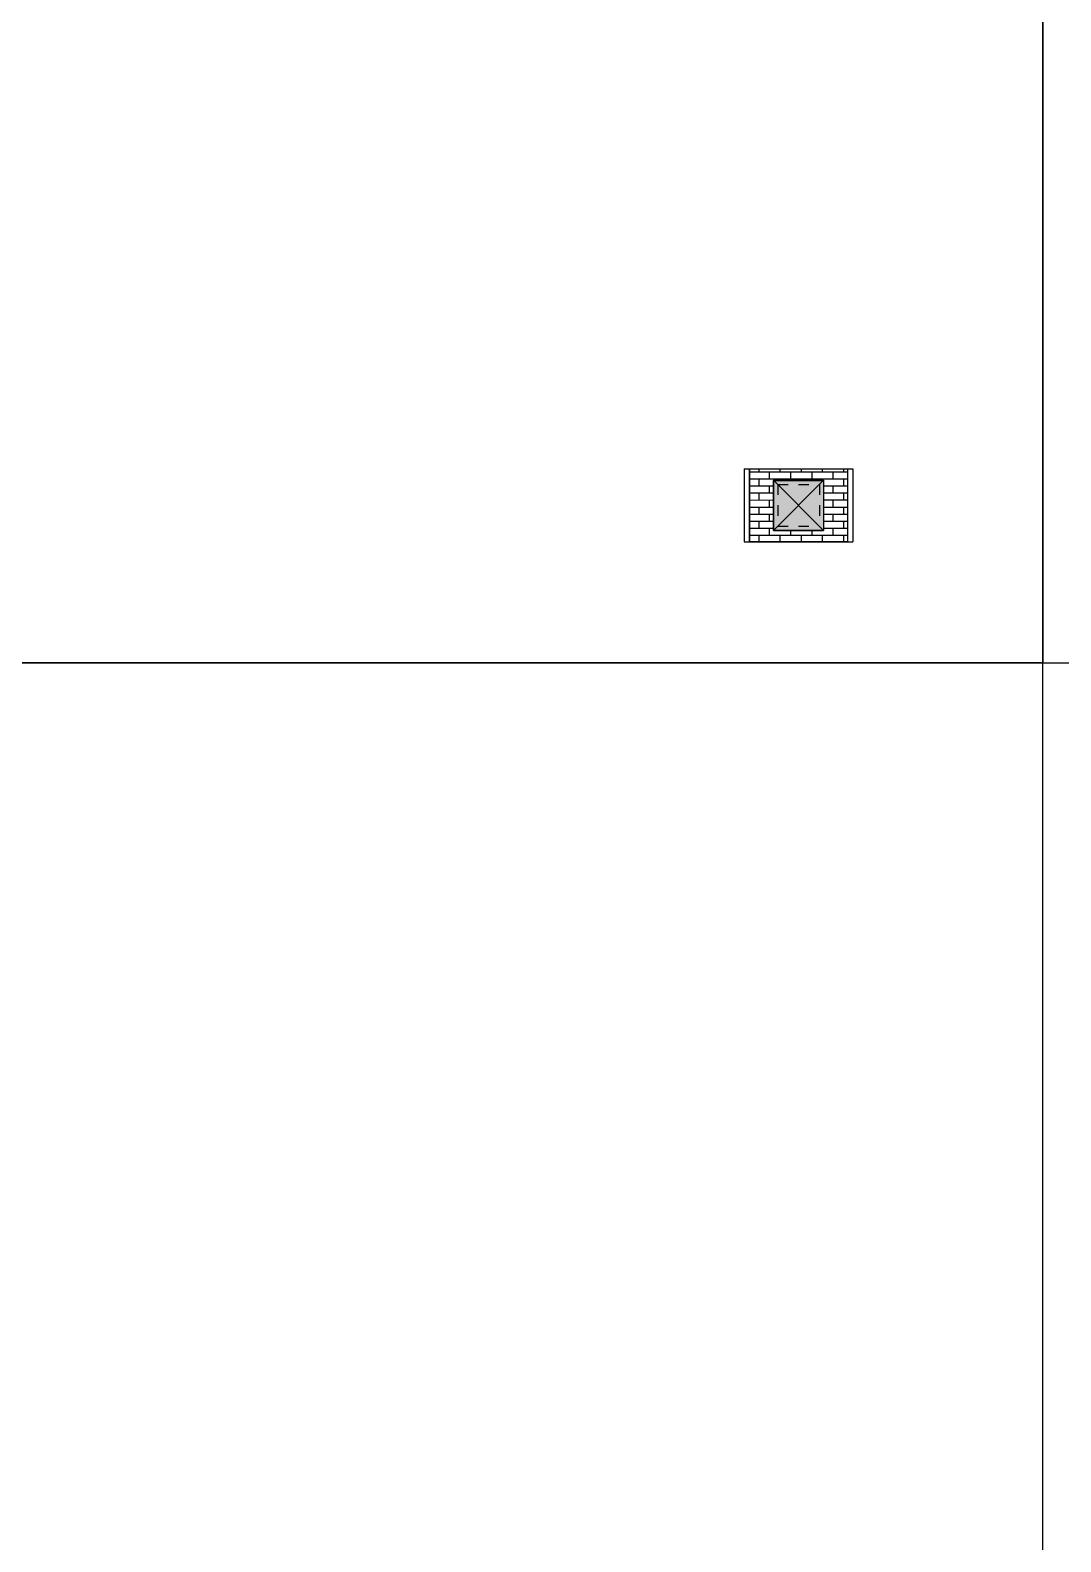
# Model space of a CAD drawing. Header units: metres. Extents: x 97 to 197, y 104 to 205.
# Drawn here: x 126.94 to 136.82, y 147.04 to 161.53 of the extents above; entities that cross this region are included whole.
import ezdxf

# ---------------------------------------------------------------- set-up
doc = ezdxf.new("R2010")
doc.units = ezdxf.units.M
doc.linetypes.add('HIDDEN2', pattern=[0.1875, 0.125, -0.0625])
doc.layers.get('0').update_dxf_attribs({"plot": 0})
doc.layers.add('3-LAYOUT', color=2, linetype='Continuous')

# ---------------------------------------------------------------- blocks, each defined once
blk = doc.blocks.new('Churrasqueira')
at = {"layer": '3-LAYOUT', "ltscale": 0.8}
for p, q in [((176760.795, 8246049.499), (176761.835, 8246049.499)), ((176760.795, 8246049.499), (176760.795, 8246048.799)), ((176761.835, 8246049.499), (176761.835, 8246048.799)), ((176761.075, 8246049.389), (176761.075, 8246048.909)), ((176761.075, 8246049.389), (176761.555, 8246049.389)), ((176761.075, 8246049.389), (176761.555, 8246048.909)), ((176761.555, 8246049.389), (176761.075, 8246048.909)), ((176761.555, 8246049.389), (176761.555, 8246048.909)), ((176761.075, 8246048.909), (176761.555, 8246048.909)), ((176760.795, 8246048.799), (176761.835, 8246048.799))]:
    blk.add_line(p, q, dxfattribs=at)
at = {"layer": '3-LAYOUT', "color": 1, "ltscale": 0.8}
for p, q in [((176760.845, 8246049.499), (176760.845, 8246048.799)), ((176761.785, 8246049.499), (176761.785, 8246048.799))]:
    blk.add_line(p, q, dxfattribs=at)
at = {"layer": '3-LAYOUT', "color": 1, "linetype": 'HIDDEN2', "ltscale": 0.8}
for p, q in [((176761.115, 8246049.349), (176761.115, 8246048.949)), ((176761.115, 8246049.349), (176761.515, 8246049.349)), ((176761.515, 8246049.349), (176761.515, 8246048.949)), ((176761.115, 8246048.949), (176761.515, 8246048.949))]:
    blk.add_line(p, q, dxfattribs=at)

msp = doc.modelspace()

# ---------------------------------------------------------------- hatches: boundary and pattern name
at = {"ltscale": 0.8}
h = msp.add_hatch(dxfattribs=at)
h.set_pattern_fill('AR-BRSTD,_O', color=57, scale=0.001)
h.set_pattern_definition([(0, (-176627.0085, -8245891.13212), (0, 0.0677418), []), (90, (-176627.0085, -8245891.13212), (-0.1016, 0.0677418), [0.0677418, -0.0677418])])
h.paths.add_polyline_path([(134.777, 157.322), (133.837, 157.322), (133.837, 156.622), (134.777, 156.622)])
h.paths.add_polyline_path([(134.547, 157.212), (134.547, 156.732), (134.067, 156.732), (134.067, 157.212)], flags=16)
h.paths.add_polyline_path([(134.507, 157.172), (134.507, 156.772), (134.107, 156.772), (134.107, 157.172)], flags=0)
h = msp.add_hatch(color=254, dxfattribs=at)
h.dxf.hatch_style = 2
h.paths.add_polyline_path([(134.067, 157.212), (134.547, 157.212), (134.547, 156.732), (134.067, 156.732)])

# ---------------------------------------------------------------- linework, layer by layer
for points in [[(116.65, 155.462), (136.65, 155.462), (136.65, 180.462), (116.65, 180.462)], [(136.65, 155.462), (156.65, 155.462), (156.65, 180.462), (136.65, 180.462)], [(116.65, 130.462), (136.65, 130.462), (136.65, 155.462), (116.65, 155.462)]]:
    msp.add_lwpolyline(points, close=True)
for points in [[(133.837, 157.322), (134.777, 157.322), (134.777, 156.622), (133.837, 156.622)], [(134.067, 157.212), (134.547, 157.212), (134.547, 156.732), (134.067, 156.732)]]:
    msp.add_lwpolyline(points, close=True, dxfattribs=at)

# ---------------------------------------------------------------- block references
msp.add_blockref('Churrasqueira', (-176627.008, -8245892.176))

doc.saveas('drawing.dxf')
